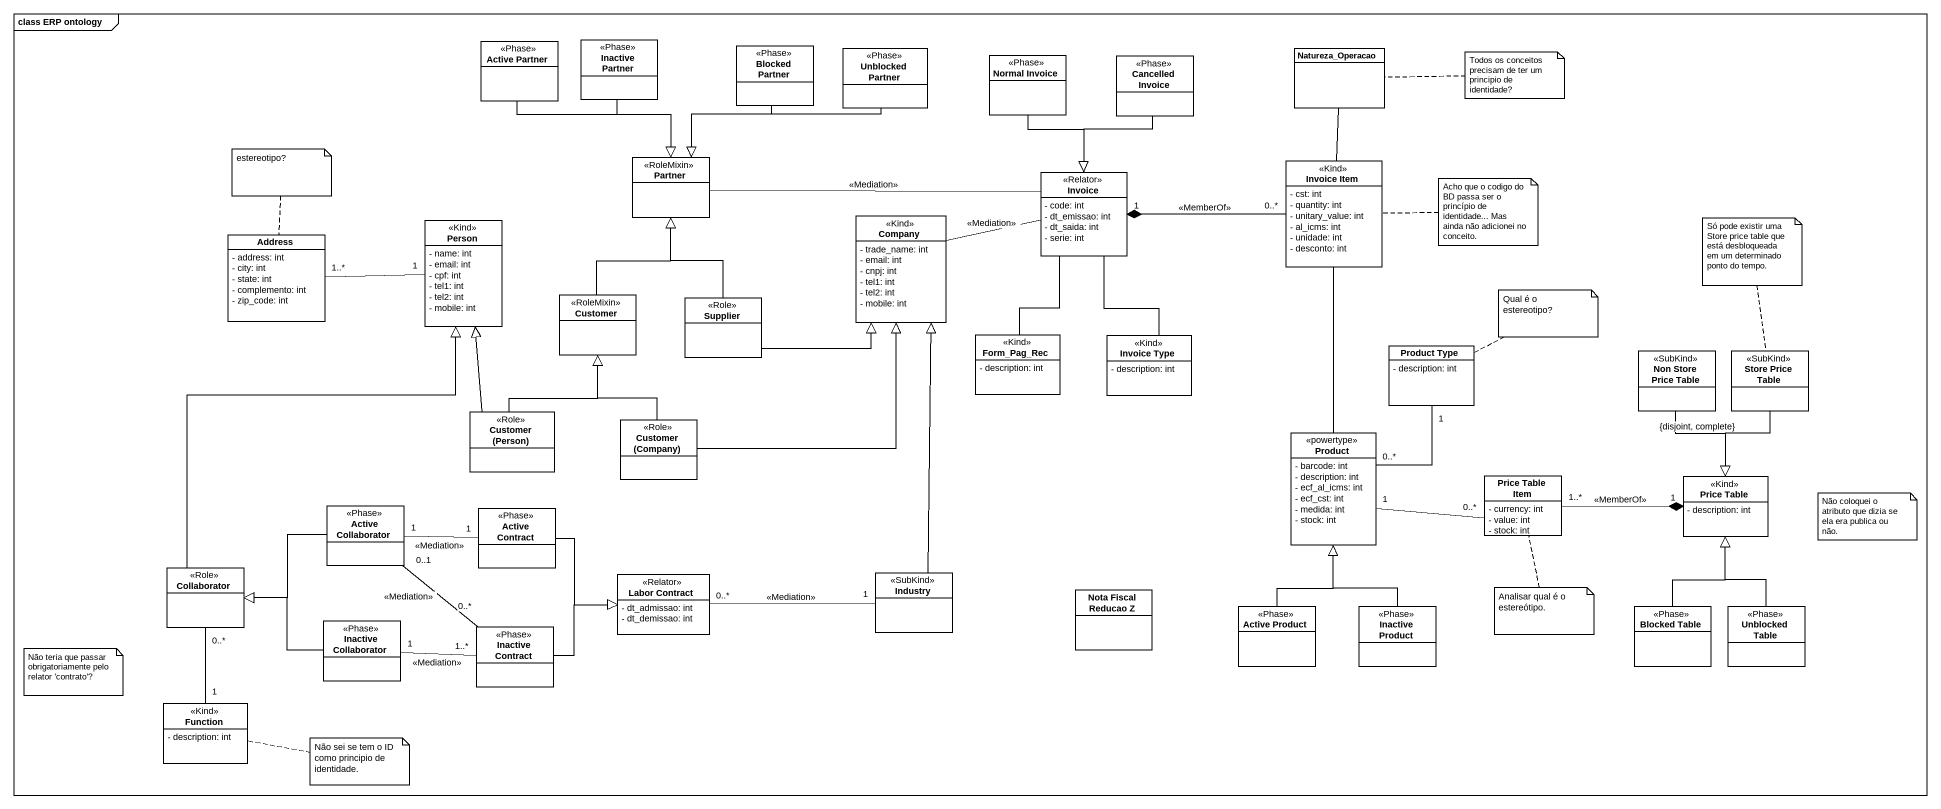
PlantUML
@startuml
mainframe class ERP ontology
hide circle
hide empty members
skinparam classAttributeIconSize 0
class "Active Partner" as Active_Partner <<Phase>>
class "Inactive Partner" as Inactive_Partner <<Phase>>
class "Blocked Partner" as Blocked_Partner <<Phase>>
class "Unblocked Partner" as Unblocked_Partner <<Phase>>
class "Normal Invoice" as Normal_Invoice <<Phase>>
class "Cancelled Invoice" as Cancelled_Invoice <<Phase>>
class Natureza_Operacao
class Partner <<RoleMixin>>
class "Invoice Item" as Invoice_Item <<Kind>> {
  - cst: int
  - quantity: int
  - unitary_value: int
  - al_icms: int
  - unidade: int
  - desconto: int
}
class Invoice <<Relator>> {
  - code: int
  - dt_emissao: int
  - dt_saida: int
  - serie: int
}
class Address {
  - address: int
  - city: int
  - state: int
  - complemento: int
  - zip_code: int
}
class "Person" as Person_ <<Kind>> {
  - name: int
  - email: int
  - cpf: int
  - tel1: int
  - tel2: int
  - mobile: int
}
class Company <<Kind>> {
  - trade_name: int
  - email: int
  - cnpj: int
  - tel1: int
  - tel2: int
  - mobile: int
}
class Customer <<RoleMixin>>
class Supplier <<Role>>
class Form_Pag_Rec <<Kind>> {
  - description: int
}
class "Invoice Type" as Invoice_Type <<Kind>> {
  - description: int
}
class "Product Type" as Product_Type {
  - description: int
}
class "Non Store Price Table" as Non_Store_Price_Table <<SubKind>>
class "Store Price Table" as Store_Price_Table <<SubKind>>
class "Customer (Person)" as Customer_Person <<Role>>
class "Customer (Company)" as Customer_Company <<Role>>
class Product <<powertype>> {
  - barcode: int
  - description: int
  - ecf_al_icms: int
  - ecf_cst: int
  - medida: int
  - stock: int
}
class "Active Collaborator" as Active_Collaborator <<Phase>>
class "Active Contract" as Active_Contract <<Phase>>
class "Price Table Item" as Price_Table_Item {
  - currency: int
  - value: int
  - stock: int
}
class "Price Table" as Price_Table <<Kind>> {
  - description: int
}
class Collaborator <<Role>>
class "Labor Contract" as Labor_Contract <<Relator>> {
  - dt_admissao: int
  - dt_demissao: int
}
class Industry <<SubKind>>
class "Inactive Collaborator" as Inactive_Collaborator <<Phase>>
class "Inactive Contract" as Inactive_Contract <<Phase>>
class "Nota Fiscal Reducao Z" as Nota_Fiscal_Reducao_Z
class "Active Product" as Active_Product <<Phase>>
class "Inactive Product" as Inactive_Product <<Phase>>
class "Blocked Table" as Blocked_Table <<Phase>>
class "Unblocked Table" as Unblocked_Table <<Phase>>
class Function <<Kind>> {
  - description: int
}
Active_Partner --|> Partner
Inactive_Partner --|> Partner
Blocked_Partner --|> Partner
Unblocked_Partner -left-|> Partner
Normal_Invoice --|> Invoice
Cancelled_Invoice --|> Invoice
Natureza_Operacao -- Invoice_Item
Invoice_Item "0..*" -left-* "1" Invoice : <<MemberOf>>
Invoice -left- Partner : <<Mediation>>
Address "1..*" -right- "1" Person_
Company -right- Invoice : <<Mediation>>
Customer -up-|> Partner
Supplier -up-|> Partner
Supplier -right-|> Company
Form_Pag_Rec -up- Invoice
Invoice_Type -up- Invoice
Product_Type "1" -- "0..*" Product
Non_Store_Price_Table --|> Price_Table : {disjoint, complete}
Store_Price_Table --|> Price_Table
Customer_Person -up-|> Person_
Customer_Person -up-|> Customer
Customer_Company -up-|> Company
Customer_Company -up-|> Customer
Product -up- Invoice_Item
Product "1" -right- "0..*" Price_Table_Item
Active_Collaborator -left-|> Collaborator
Active_Contract "1" -left- "1" Active_Collaborator : <<Mediation>>
Active_Contract -right-|> Labor_Contract
Price_Table_Item "1..*" -right-* "1" Price_Table : <<MemberOf>>
Collaborator -up-|> Person_
Industry -up-|> Company
Industry "1" -left- "0..*" Labor_Contract : <<Mediation>>
Inactive_Collaborator -left-|> Collaborator
Inactive_Contract "0..*" -up- "0..1" Active_Collaborator : <<Mediation>>
Inactive_Contract -right-|> Labor_Contract
Inactive_Contract "1..*" -left- "1" Inactive_Collaborator : <<Mediation>>
Active_Product -up-|> Product
Inactive_Product -up-|> Product
Blocked_Table -up-|> Price_Table
Unblocked_Table -up-|> Price_Table
Function "1" -up- "0..*" Collaborator
note right of Natureza_Operacao : Todos os conceitos precisam de ter um principio de identidade?
note top of Address : estereotipo?
note right of Invoice_Item : Acho que o codigo do BD passa ser o princípio de identidade... Mas ainda não adicionei no conceito.
note top of Store_Price_Table : Só pode existir uma Store price table que está desbloqueada em um determinado ponto do tempo.
note right of Product_Type : Qual é o estereotipo?
note as N6
  Não coloquei o atributo que dizia se ela era publica ou não.
end note
note bottom of Price_Table_Item : Analisar qual é o estereótipo.
note as N8
  Não teria que passar obrigatoriamente pelo relator 'contrato'?
end note
note right of Function : Não sei se tem o ID como principio de identidade.
@enduml
